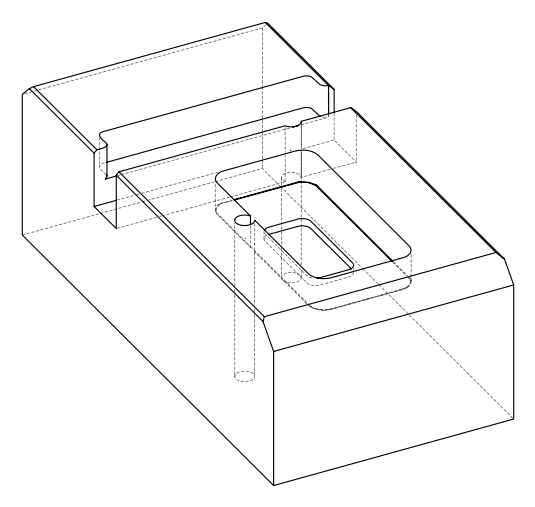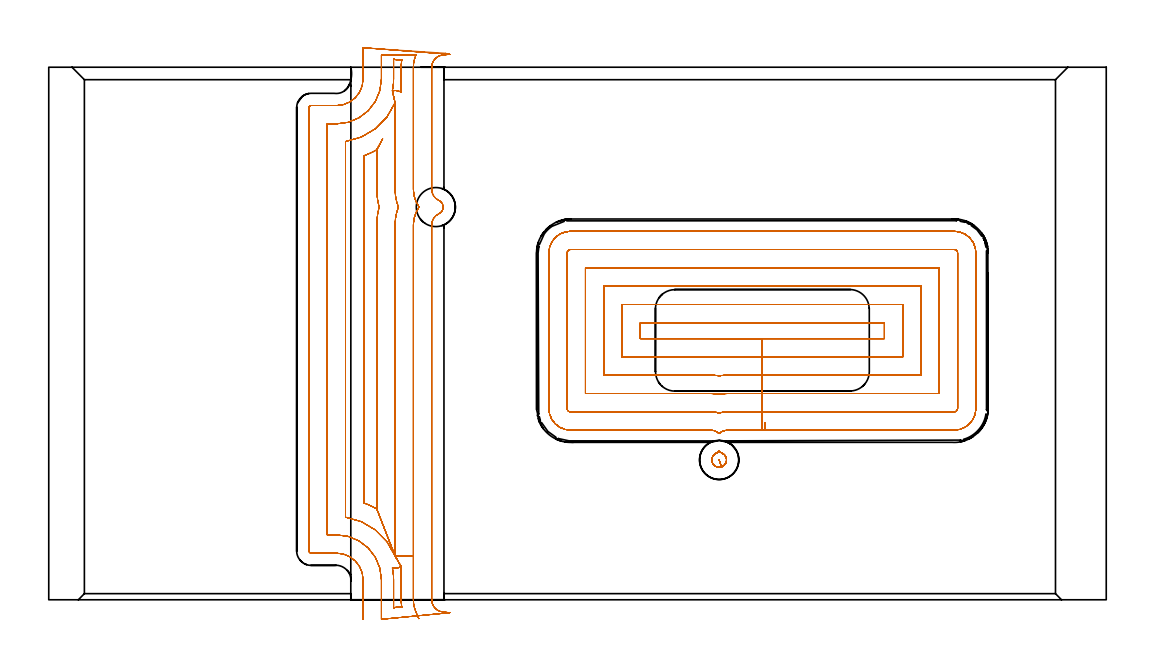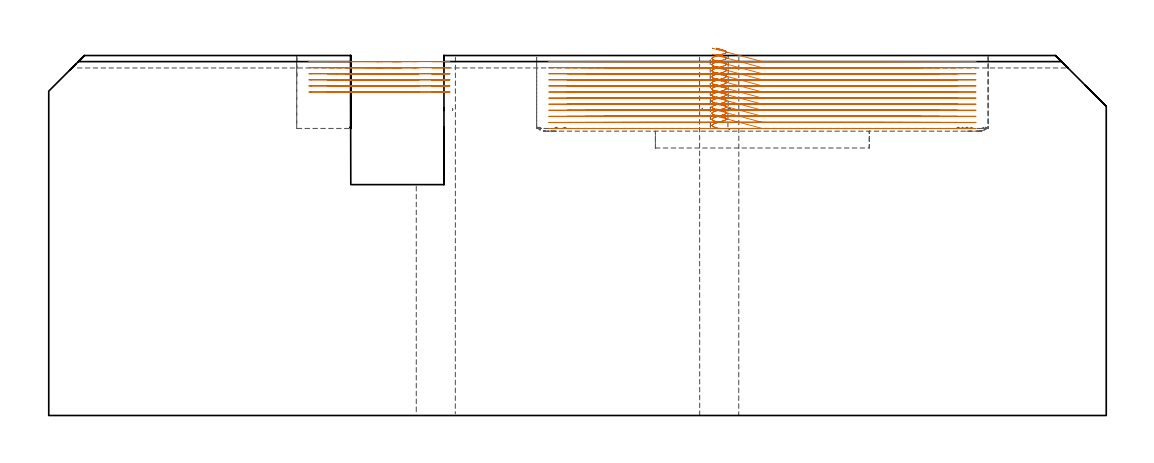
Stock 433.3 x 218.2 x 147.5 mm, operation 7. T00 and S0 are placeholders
(PLAN: 18 operations, 11 tool changes, 149.4 min)
(1 AREA_MILL | FG_CHAMFER_SURFACE | UGT0205_001 | 1.04 min | 360 mm3)
(2 AREA_MILL_1 | FG_CHAMFER_SURFACE_1 | UGT0205_001 | 1.98 min | 1576 mm3)
(3 AREA_MILL_2 | FG_CHAMFER_SURFACE_2 | UGT0205_001 | 2.17 min | 798 mm3)
(4 AREA_MILL_3 | FG_CHAMFER_SURFACE_3 | UGT0205_001 | 4.24 min | 3603 mm3)
(5 AREA_MILL_4 | FG_CHAMFER_SURFACE_4 | UGT0205_001 | 14.18 min | 46944 mm3)
(6 AREA_MILL_5 | FG_CHAMFER_SURFACE_5 | UGT0205_001 | 10.61 min | 23128 mm3)
(7 MILL_OPEN_POCKET | POCKET_OPEN | NXT0201_013 | Follow Part, ap 2.5, ae 75% | 104.15 min | 885522 mm3)
(8 MILL_RECTANGULAR_POCKET | POCKET_RECTANGULAR_STRAIGHT | UGT0201_134 | Follow Part, ap 3.975, ae 75% | 2.17 min | 28916 mm3)
(9 MILL_RECTANGULAR_POCKET_1 | POCKET_RECTANGULAR_STRAIGHT_1 | NXT0201_007 | Follow Part, ap 6.25, ae 75% | 2.11 min | 13683 mm3)
(10 MILL_RECTANGULAR_SLOT | SLOT_RECTANGULAR | UGT0201_004 | Follow Part, ap 8, ae 75% | 4.68 min | 191450 mm3)
(11 SPOT_DRILL | STEP1HOLE | NXT0321_9005460120000 | 0.03 min | 0 mm3)
(12 SPOT_DRILL_1 | STEP1HOLE_1 | NXT0321_9005460120000 | 0.03 min | 0 mm3)
(13 DRILL_BLIND_HOLE_INTO_CENTER | STEP1HOLE | UGT0301_217 | 0.07 min | 0 mm3)
(14 DRILL_TO_ENLARGE_BLIND_HOLE | STEP1HOLE | NXT0301_111 | 0.11 min | 80 mm3)
(15 GUN_DRILL_THROUGH_HOLE | STEP1HOLE | UGT0307_013 | 0.82 min | 19711 mm3)
(16 DRILL_BLIND_HOLE_INTO_CENTER_1 | STEP1HOLE_1 | UGT0301_217 | 0.07 min | 0 mm3)
(17 DRILL_TO_ENLARGE_BLIND_HOLE_1 | STEP1HOLE_1 | NXT0301_111 | 0.11 min | 17 mm3)
(18 GUN_DRILL_THROUGH_HOLE_1 | STEP1HOLE_1 | UGT0307_013 | 0.82 min | 23595 mm3)
(TOOL UGT0205_001 | Chamfer Mill 20 x 3 x 45 deg. | D20 FL50 Z2)
(TOOL NXT0201_013 | ENDMILL 10mm | D10 FL30 Z4)
(TOOL UGT0201_134 | Carbide End Mill 15.9 | D15.9 FL30 Z4)
(TOOL NXT0201_007 | ENDMILL 25mm [R216.25-25050GCK54P 1620] | D25 R3 FL54 Z5)
(TOOL UGT0201_004 | End Mill 32 mm | D32 FL53 Z6)
(TOOL NXT0321_9005460120000 | NC Spot Drill, 142deg, 12mm, Carbide, Uncoated | D12 PA142 FL30 Z2)
(TOOL UGT0301_217 | Twist Drill 10.4 mm | D10.4 PA118 FL82 Z2)
(TOOL NXT0301_111 | Carbide Drill 16.1mm [860.1-1610-050A1-PM 4234] | D16.1 PA147 FL73 Z2)
(TOOL UGT0307_013 | Gun Drill 16 mm | D16 PA130 FL24 Z1)
(OP 7 MILL_OPEN_POCKET, part 1 of 2)
G17 G21 G94 G90
T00 M6
G54
G17 G0 G90 X271.91 Y107. S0 M3
G43 Z157.5 H0
Z150.5
G94 G1 X272.135 Z150.44 F250.
X273.781 Y106.932 Z149.998
X274.7 Y106.857 Z149.751
X275.619 Y106.932 Z149.504
X277.265 Y107. Z149.063
X278.187 Z148.816
X292.396 Z145.008
X342.4 F500.
Y113.5
X242.4
Y107.
X271.213
G2 X274.7 Y106.857 R42.5
X278.187 Y107. R42.5
G1 X292.396
Y99.5
X349.9
Y121.
X234.9
Y99.5
X271.213
G2 X274.7 Y99.326 R35.
X278.187 Y99.5 R35.
G1 X292.396
Y92.
X357.4
Y128.5
X227.4
Y92.
X271.213
G2 X274.7 Y91.778 R27.5
X278.187 Y92. R27.5
G1 X292.396
Y84.5
X364.9
Y136.
X219.9
Y84.5
X271.213
G2 X274.7 Y84.194 R20.
X278.187 Y84.5 R20.
G1 X292.396
Y77.
X371.
G3 X372.4 Y78.4 R1.4
G1 Y142.1
G3 X371. Y143.5 R1.4
G1 X213.8
G3 X212.4 Y142.1 R1.4
G1 Y78.4
G3 X213.8 Y77. R1.4
G1 X271.213
G2 X274.7 Y76.504 R12.5
X278.187 Y77. R12.5
G1 X292.396
Y69.5
X371.
G3 X379.9 Y78.4 R8.9
G1 Y142.1
G3 X371. Y151. R8.9
G1 X213.8
G3 X204.9 Y142.1 R8.9
G1 Y78.4
G3 X213.8 Y69.5 R8.9
G1 X271.213
G2 X274.7 Y68.083 R5.
X278.187 Y69.5 R5.
G1 X292.396
X293.396
Y72.5 F250.
G0 X271.91 Y107. Z148.008
G1 X272.135 Z147.948
X273.781 Y106.932 Z147.506
X274.7 Y106.857 Z147.259
X275.619 Y106.932 Z147.012
X277.265 Y107. Z146.571
X278.187 Z146.324
X292.396 Z142.517
X342.4 F500.
Y113.5
X242.4
Y107.
X271.213
G2 X274.7 Y106.857 R42.5
X278.187 Y107. R42.5
G1 X292.396
Y99.5
X349.9
Y121.
X234.9
Y99.5
X271.213
G2 X274.7 Y99.326 R35.
X278.187 Y99.5 R35.
G1 X292.396
Y92.
X357.4
Y128.5
X227.4
Y92.
X271.213
G2 X274.7 Y91.778 R27.5
X278.187 Y92. R27.5
G1 X292.396
Y84.5
X364.9
Y136.
X219.9
Y84.5
X271.213
G2 X274.7 Y84.194 R20.
X278.187 Y84.5 R20.
G1 X292.396
Y77.
X371.
G3 X372.4 Y78.4 R1.4
G1 Y142.1
G3 X371. Y143.5 R1.4
G1 X213.8
G3 X212.4 Y142.1 R1.4
G1 Y78.4
G3 X213.8 Y77. R1.4
G1 X271.213
G2 X274.7 Y76.504 R12.5
X278.187 Y77. R12.5
G1 X292.396
Y69.5
X371.
G3 X379.9 Y78.4 R8.9
G1 Y142.1
G3 X371. Y151. R8.9
G1 X213.8
G3 X204.9 Y142.1 R8.9
G1 Y78.4
G3 X213.8 Y69.5 R8.9
G1 X271.213
G2 X274.7 Y68.083 R5.
X278.187 Y69.5 R5.
G1 X292.396
X293.396
Y72.5 F250.
G0 X271.91 Y107. Z145.517
G1 X272.135 Z145.456
X273.781 Y106.932 Z145.015
X274.7 Y106.857 Z144.768
X275.619 Y106.932 Z144.521
X277.265 Y107. Z144.079
X278.187 Z143.832
X292.396 Z140.025
X342.4 F500.
Y113.5
X242.4
Y107.
X271.213
G2 X274.7 Y106.857 R42.5
X278.187 Y107. R42.5
G1 X292.396
Y99.5
X349.9
Y121.
X234.9
Y99.5
X271.213
G2 X274.7 Y99.326 R35.
X278.187 Y99.5 R35.
G1 X292.396
Y92.
X357.4
Y128.5
X227.4
Y92.
X271.213
G2 X274.7 Y91.778 R27.5
X278.187 Y92. R27.5
G1 X292.396
Y84.5
X364.9
Y136.
X219.9
Y84.5
X271.213
G2 X274.7 Y84.194 R20.
X278.187 Y84.5 R20.
G1 X292.396
Y77.
X371.
G3 X372.4 Y78.4 R1.4
G1 Y142.1
G3 X371. Y143.5 R1.4
G1 X213.8
G3 X212.4 Y142.1 R1.4
G1 Y78.4
G3 X213.8 Y77. R1.4
G1 X271.213
G2 X274.7 Y76.504 R12.5
X278.187 Y77. R12.5
G1 X292.396
Y69.5
X371.
G3 X379.9 Y78.4 R8.9
G1 Y142.1
G3 X371. Y151. R8.9
G1 X213.8
G3 X204.9 Y142.1 R8.9
G1 Y78.4
G3 X213.8 Y69.5 R8.9
G1 X271.213
G2 X274.7 Y68.083 R5.
X278.187 Y69.5 R5.
G1 X292.396
X293.396
Y72.5 F250.
G0 X271.91 Y107. Z143.025
G1 X272.135 Z142.965
X273.781 Y106.932 Z142.523
X274.7 Y106.857 Z142.276
X275.619 Y106.932 Z142.029
X277.265 Y107. Z141.588
X278.187 Z141.341
X292.396 Z137.533
X342.4 F500.
Y113.5
X242.4
Y107.
X271.213
G2 X274.7 Y106.857 R42.5
X278.187 Y107. R42.5
G1 X292.396
Y99.5
X349.9
Y121.
X234.9
Y99.5
X271.213
G2 X274.7 Y99.326 R35.
X278.187 Y99.5 R35.
G1 X292.396
Y92.
X357.4
Y128.5
X227.4
Y92.
X271.213
G2 X274.7 Y91.778 R27.5
X278.187 Y92. R27.5
G1 X292.396
Y84.5
X364.9
Y136.
X219.9
Y84.5
X271.213
G2 X274.7 Y84.194 R20.
X278.187 Y84.5 R20.
G1 X292.396
Y77.
X371.
G3 X372.4 Y78.4 R1.4
G1 Y142.1
G3 X371. Y143.5 R1.4
G1 X213.8
G3 X212.4 Y142.1 R1.4
G1 Y78.4
G3 X213.8 Y77. R1.4
G1 X271.213
G2 X274.7 Y76.504 R12.5
X278.187 Y77. R12.5
G1 X292.396
Y69.5
X371.
G3 X379.9 Y78.4 R8.9
G1 Y142.1
G3 X371. Y151. R8.9
G1 X213.8
G3 X204.9 Y142.1 R8.9
G1 Y78.4
G3 X213.8 Y69.5 R8.9
G1 X271.213
G2 X274.7 Y68.083 R5.
X278.187 Y69.5 R5.
G1 X292.396
X293.396
Y72.5 F250.
G0 X271.91 Y107. Z140.533
G1 X272.135 Z140.473
X273.781 Y106.932 Z140.032
X274.7 Y106.857 Z139.784
X275.619 Y106.932 Z139.537
X277.265 Y107. Z139.096
X278.187 Z138.849
X292.396 Z135.042
X342.4 F500.
Y113.5
X242.4
Y107.
X271.213
G2 X274.7 Y106.857 R42.5
X278.187 Y107. R42.5
G1 X292.396
Y99.5
X349.9
Y121.
X234.9
Y99.5
X271.213
G2 X274.7 Y99.326 R35.
X278.187 Y99.5 R35.
G1 X292.396
Y92.
X357.4
Y128.5
X227.4
Y92.
X271.213
G2 X274.7 Y91.778 R27.5
X278.187 Y92. R27.5
G1 X292.396
Y84.5
X364.9
Y136.
X219.9
Y84.5
X271.213
G2 X274.7 Y84.194 R20.
X278.187 Y84.5 R20.
G1 X292.396
Y77.
X371.
G3 X372.4 Y78.4 R1.4
G1 Y142.1
G3 X371. Y143.5 R1.4
G1 X213.8
G3 X212.4 Y142.1 R1.4
G1 Y78.4
G3 X213.8 Y77. R1.4
G1 X271.213
G2 X274.7 Y76.504 R12.5
X278.187 Y77. R12.5
G1 X292.396
Y69.5
X371.
G3 X379.9 Y78.4 R8.9
G1 Y142.1
G3 X371. Y151. R8.9
G1 X213.8
G3 X204.9 Y142.1 R8.9
G1 Y78.4
G3 X213.8 Y69.5 R8.9
G1 X271.213
G2 X274.7 Y68.083 R5.
X278.187 Y69.5 R5.
G1 X292.396
X293.396
Y72.5 F250.
G0 X271.91 Y107. Z138.042
G1 X272.135 Z137.981
X273.781 Y106.932 Z137.54
X274.7 Y106.857 Z137.293
X275.619 Y106.932 Z137.046
X277.265 Y107. Z136.604
X278.187 Z136.357
X292.396 Z132.55
X342.4 F500.
Y113.5
X242.4
Y107.
X271.213
G2 X274.7 Y106.857 R42.5
X278.187 Y107. R42.5
G1 X292.396
Y99.5
X349.9
Y121.
X234.9
Y99.5
X271.213
G2 X274.7 Y99.326 R35.
X278.187 Y99.5 R35.
G1 X292.396
Y92.
X357.4
Y128.5
X227.4
Y92.
X271.213
G2 X274.7 Y91.778 R27.5
X278.187 Y92. R27.5
G1 X292.396
Y84.5
X364.9
Y136.
X219.9
Y84.5
X271.213
G2 X274.7 Y84.194 R20.
X278.187 Y84.5 R20.
G1 X292.396
Y77.
X371.
G3 X372.4 Y78.4 R1.4
G1 Y142.1
G3 X371. Y143.5 R1.4
G1 X213.8
G3 X212.4 Y142.1 R1.4
G1 Y78.4
G3 X213.8 Y77. R1.4
G1 X271.213
G2 X274.7 Y76.504 R12.5
X278.187 Y77. R12.5
G1 X292.396
Y69.5
X371.
G3 X379.9 Y78.4 R8.9
G1 Y142.1
G3 X371. Y151. R8.9
G1 X213.8
G3 X204.9 Y142.1 R8.9
G1 Y78.4
G3 X213.8 Y69.5 R8.9
G1 X271.213
G2 X274.7 Y68.083 R5.
X278.187 Y69.5 R5.
G1 X292.396
X293.396
Y72.5 F250.
G0 X271.91 Y107. Z135.55
G1 X272.135 Z135.49
X273.781 Y106.932 Z135.048
X274.7 Y106.857 Z134.801
X275.619 Y106.932 Z134.554
X277.265 Y107. Z134.113
X278.187 Z133.866
X292.396 Z130.058
X342.4 F500.
Y113.5
X242.4
Y107.
X271.213
G2 X274.7 Y106.857 R42.5
X278.187 Y107. R42.5
G1 X292.396
Y99.5
X349.9
Y121.
X234.9
Y99.5
X271.213
G2 X274.7 Y99.326 R35.
X278.187 Y99.5 R35.
G1 X292.396
Y92.
X357.4
Y128.5
X227.4
Y92.
X271.213
G2 X274.7 Y91.778 R27.5
X278.187 Y92. R27.5
G1 X292.396
Y84.5
X364.9
Y136.
X219.9
Y84.5
X271.213
G2 X274.7 Y84.194 R20.
X278.187 Y84.5 R20.
G1 X292.396
Y77.
X371.
G3 X372.4 Y78.4 R1.4
G1 Y142.1
G3 X371. Y143.5 R1.4
G1 X213.8
G3 X212.4 Y142.1 R1.4
G1 Y78.4
G3 X213.8 Y77. R1.4
G1 X271.213
G2 X274.7 Y76.504 R12.5
X278.187 Y77. R12.5
G1 X292.396
Y69.5
X371.
G3 X379.9 Y78.4 R8.9
G1 Y142.1
G3 X371. Y151. R8.9
G1 X213.8
G3 X204.9 Y142.1 R8.9
G1 Y78.4
G3 X213.8 Y69.5 R8.9
G1 X271.213
G2 X274.7 Y68.083 R5.
X278.187 Y69.5 R5.
G1 X292.396
X293.396
Y72.5 F250.
G0 X271.91 Y107. Z133.058
G1 X272.135 Z132.998
X273.781 Y106.932 Z132.557
X274.7 Y106.857 Z132.309
X275.619 Y106.932 Z132.062
X277.265 Y107. Z131.621
X278.187 Z131.374
X292.396 Z127.567
X342.4 F500.
Y113.5
X242.4
Y107.
X271.213
G2 X274.7 Y106.857 R42.5
X278.187 Y107. R42.5
G1 X292.396
Y99.5
X349.9
Y121.
X234.9
Y99.5
X271.213
G2 X274.7 Y99.326 R35.
X278.187 Y99.5 R35.
G1 X292.396
Y92.
X357.4
Y128.5
X227.4
Y92.
X271.213
G2 X274.7 Y91.778 R27.5
X278.187 Y92. R27.5
G1 X292.396
Y84.5
X364.9
Y136.
X219.9
Y84.5
X271.213
G2 X274.7 Y84.194 R20.
X278.187 Y84.5 R20.
G1 X292.396
Y77.
X371.
G3 X372.4 Y78.4 R1.4
G1 Y142.1
G3 X371. Y143.5 R1.4
G1 X213.8
G3 X212.4 Y142.1 R1.4
G1 Y78.4
G3 X213.8 Y77. R1.4
G1 X271.213
G2 X274.7 Y76.504 R12.5
X278.187 Y77. R12.5
G1 X292.396
Y69.5
X371.
G3 X379.9 Y78.4 R8.9
G1 Y142.1
G3 X371. Y151. R8.9
G1 X213.8
G3 X204.9 Y142.1 R8.9
G1 Y78.4
G3 X213.8 Y69.5 R8.9
G1 X271.213
G2 X274.7 Y68.083 R5.
X278.187 Y69.5 R5.
G1 X292.396
X293.396
Y72.5 F250.
G0 X271.91 Y107. Z130.567
G1 X272.135 Z130.506
X273.781 Y106.932 Z130.065
X274.7 Y106.857 Z129.818
X275.619 Y106.932 Z129.571
X277.265 Y107. Z129.129
X278.187 Z128.882
X292.396 Z125.075
X342.4 F500.
Y113.5
X242.4
Y107.
X271.213
G2 X274.7 Y106.857 R42.5
X278.187 Y107. R42.5
G1 X292.396
Y99.5
X349.9
Y121.
X234.9
Y99.5
X271.213
G2 X274.7 Y99.326 R35.
X278.187 Y99.5 R35.
G1 X292.396
Y92.
X357.4
Y128.5
X227.4
Y92.
X271.213
G2 X274.7 Y91.778 R27.5
X278.187 Y92. R27.5
G1 X292.396
Y84.5
X364.9
Y136.
X219.9
Y84.5
X271.213
G2 X274.7 Y84.194 R20.
X278.187 Y84.5 R20.
G1 X292.396
Y77.
X371.
G3 X372.4 Y78.4 R1.4
G1 Y142.1
G3 X371. Y143.5 R1.4
G1 X213.8
G3 X212.4 Y142.1 R1.4
G1 Y78.4
G3 X213.8 Y77. R1.4
G1 X271.213
G2 X274.7 Y76.504 R12.5
X278.187 Y77. R12.5
G1 X292.396
Y69.5
X371.
G3 X379.9 Y78.4 R8.9
G1 Y142.1
G3 X371. Y151. R8.9
G1 X213.8
G3 X204.9 Y142.1 R8.9
G1 Y78.4
G3 X213.8 Y69.5 R8.9
G1 X271.213
G2 X274.7 Y68.083 R5.
X278.187 Y69.5 R5.
G1 X292.396
X293.396
Y72.5 F250.
G0 X271.91 Y107. Z128.075
G1 X272.135 Z128.015
X273.781 Y106.932 Z127.573
X274.7 Y106.857 Z127.326
X275.619 Y106.932 Z127.079
X277.265 Y107. Z126.638
X278.187 Z126.391
X292.396 Z122.583
X342.4 F500.
Y113.5
X242.4
Y107.
X271.213
G2 X274.7 Y106.857 R42.5
X278.187 Y107. R42.5
G1 X292.396
Y99.5
X349.9
Y121.
X234.9
Y99.5
X271.213
G2 X274.7 Y99.326 R35.
X278.187 Y99.5 R35.
G1 X292.396
Y92.
X357.4
Y128.5
X227.4
Y92.
X271.213
G2 X274.7 Y91.778 R27.5
X278.187 Y92. R27.5
G1 X292.396
Y84.5
X364.9
Y136.
X219.9
Y84.5
X271.213
G2 X274.7 Y84.194 R20.
X278.187 Y84.5 R20.
G1 X292.396
Y77.
X371.
G3 X372.4 Y78.4 R1.4
G1 Y142.1
G3 X371. Y143.5 R1.4
G1 X213.8
G3 X212.4 Y142.1 R1.4
G1 Y78.4
G3 X213.8 Y77. R1.4
G1 X271.213
G2 X274.7 Y76.504 R12.5
X278.187 Y77. R12.5
G1 X292.396
Y69.5
X371.
G3 X379.9 Y78.4 R8.9
G1 Y142.1
G3 X371. Y151. R8.9
G1 X213.8
G3 X204.9 Y142.1 R8.9
G1 Y78.4
G3 X213.8 Y69.5 R8.9
G1 X271.213
G2 X274.7 Y68.083 R5.
X278.187 Y69.5 R5.
G1 X292.396
X293.396
Y72.5 F250.
G0 X271.91 Y107. Z125.583
G1 X272.135 Z125.523
X273.781 Y106.932 Z125.082
X274.7 Y106.857 Z124.835
X275.619 Y106.932 Z124.587
X277.265 Y107. Z124.146
X278.187 Z123.899
X292.396 Z120.092
X342.4 F500.
Y113.5
X242.4
Y107.
X271.213
G2 X274.7 Y106.857 R42.5
X278.187 Y107. R42.5
G1 X292.396
Y99.5
X349.9
Y121.
X234.9
Y99.5
X271.213
G2 X274.7 Y99.326 R35.
X278.187 Y99.5 R35.
G1 X292.396
Y92.
X357.4
Y128.5
X227.4
Y92.
X271.213
G2 X274.7 Y91.778 R27.5
X278.187 Y92. R27.5
G1 X292.396
Y84.5
X364.9
Y136.
X219.9
Y84.5
X271.213
G2 X274.7 Y84.194 R20.
X278.187 Y84.5 R20.
G1 X292.396
Y77.
X371.
G3 X372.4 Y78.4 R1.4
G1 Y142.1
G3 X371. Y143.5 R1.4
G1 X213.8
G3 X212.4 Y142.1 R1.4
G1 Y78.4
G3 X213.8 Y77. R1.4
G1 X271.213
G2 X274.7 Y76.504 R12.5
X278.187 Y77. R12.5
G1 X292.396
Y69.5
X371.
G3 X379.9 Y78.4 R8.9
G1 Y142.1
G3 X371. Y151. R8.9
G1 X213.8
G3 X204.9 Y142.1 R8.9
G1 Y78.4
G3 X213.8 Y69.5 R8.9
G1 X271.213
G2 X274.7 Y68.083 R5.
X278.187 Y69.5 R5.
G1 X292.396
X293.396
Y72.5 F250.
G0 X271.91 Y107. Z123.092
G1 X272.135 Z123.031
X273.781 Y106.932 Z122.59
X274.7 Y106.857 Z122.343
X275.619 Y106.932 Z122.096
X277.265 Y107. Z121.654
X278.187 Z121.407
X292.396 Z117.6
X342.4 F500.
Y113.5
X242.4
Y107.
X271.213
G2 X274.7 Y106.857 R42.5
X278.187 Y107. R42.5
G1 X292.396
Y99.5
X349.9
Y121.
X234.9
Y99.5
X271.213
G2 X274.7 Y99.326 R35.
X278.187 Y99.5 R35.
G1 X292.396
Y92.
X357.4
Y128.5
X227.4
Y92.
X271.213
G2 X274.7 Y91.778 R27.5
X278.187 Y92. R27.5
G1 X292.396
Y84.5
X364.9
Y136.
X219.9
Y84.5
X271.213
G2 X274.7 Y84.194 R20.
X278.187 Y84.5 R20.
G1 X292.396
Y77.
X371.
G3 X372.4 Y78.4 R1.4
G1 Y142.1
G3 X371. Y143.5 R1.4
G1 X213.8
G3 X212.4 Y142.1 R1.4
G1 Y78.4
G3 X213.8 Y77. R1.4
G1 X271.213
G2 X274.7 Y76.504 R12.5
X278.187 Y77. R12.5
G1 X292.396
Y69.5
X371.
G3 X379.9 Y78.4 R8.9
G1 Y142.1
G3 X371. Y151. R8.9
G1 X213.8
G3 X204.9 Y142.1 R8.9
G1 Y78.4
G3 X213.8 Y69.5 R8.9
G1 X271.213
G2 X274.7 Y68.083 R5.
X278.187 Y69.5 R5.
G1 X292.396
X293.396
Y72.5 F250.
G0 Z157.5
X273.597 Y54.51
Z150.5
G1 X273.685 Y54.472 Z150.474
X274.1 Y54.356 Z150.359
X274.527 Y54.3 Z150.243
X274.873 Z150.151
X275.207 Y54.338 Z150.061
X275.535 Y54.413 Z149.97
X275.852 Y54.524 Z149.88
X276.008 Y54.6 Z149.834
X276.164 Y54.676 Z149.788
X276.567 Y54.945 Z149.658
X276.922 Y55.277 Z149.527
X277.219 Y55.661 Z149.397
X277.45 Y56.088 Z149.267
X277.609 Y56.546 Z149.137
X277.692 Y57.025 Z149.007
X277.698 Y57.51 Z148.877
X277.625 Y57.99 Z148.747
X277.476 Y58.452 Z148.617
X277.4 Y58.608 Z148.571
X277.324 Y58.764 Z148.524
X277.098 Y59.112 Z148.413
X276.825 Y59.425 Z148.302
X276.512 Y59.698 Z148.19
X276.164 Y59.924 Z148.079
X276.008 Y60. Z148.033
X275.806 Y60.097 Z147.973
X275.314 Y60.402 Z147.818
X274.86 Y60.761 Z147.662
X274.7 Y60.917 Z147.603
X274.54 Y60.761 Z147.543
X274.086 Y60.402 Z147.388
X273.594 Y60.097 Z147.233
X273.236 Y59.924 Z147.126
X272.833 Y59.655 Z146.996
X272.478 Y59.323 Z146.866
X272.181 Y58.939 Z146.736
X271.95 Y58.512 Z146.606
X271.791 Y58.054 Z146.476
X271.708 Y57.575 Z146.346
X271.702 Y57.09 Z146.216
X271.775 Y56.61 Z146.086
X271.924 Y56.148 Z145.956
X272.076 Y55.836 Z145.863
X272.312 Y55.476 Z145.747
X272.597 Y55.153 Z145.632
X272.926 Y54.875 Z145.516
X273.291 Y54.646 Z145.401
X273.685 Y54.472 Z145.286
X274.1 Y54.356 Z145.17
X274.527 Y54.3 Z145.055
X274.7 Z145.008
G3 X276.008 Y60. R3. F500.
G2 X274.7 Y60.917 R5.
X273.392 Y60. R5.
G3 X274.7 Y54.3 R3.
X275.682 Y54.465 R3.
G1 X274.7 Y57.3 F250.
G0 X273.597 Y54.51 Z148.008
G1 X273.685 Y54.472 Z147.983
X274.1 Y54.356 Z147.867
X274.527 Y54.3 Z147.752
X274.873 Z147.659
X275.207 Y54.338 Z147.569
X275.535 Y54.413 Z147.479
X275.852 Y54.524 Z147.389
X276.008 Y54.6 Z147.342
X276.164 Y54.676 Z147.296
X276.567 Y54.945 Z147.166
X276.922 Y55.277 Z147.036
X277.219 Y55.661 Z146.906
X277.45 Y56.088 Z146.776
X277.609 Y56.546 Z146.646
X277.692 Y57.025 Z146.516
X277.698 Y57.51 Z146.385
X277.625 Y57.99 Z146.255
X277.476 Y58.452 Z146.125
X277.4 Y58.608 Z146.079
X277.324 Y58.764 Z146.032
X277.098 Y59.112 Z145.921
X276.825 Y59.425 Z145.81
X276.512 Y59.698 Z145.699
X276.164 Y59.924 Z145.587
X276.008 Y60. Z145.541
X275.806 Y60.097 Z145.481
X275.314 Y60.402 Z145.326
X274.86 Y60.761 Z145.171
X274.7 Y60.917 Z145.111
X274.54 Y60.761 Z145.051
X274.086 Y60.402 Z144.896
X273.594 Y60.097 Z144.741
X273.236 Y59.924 Z144.634
X272.833 Y59.655 Z144.504
X272.478 Y59.323 Z144.374
X272.181 Y58.939 Z144.244
X271.95 Y58.512 Z144.114
X271.791 Y58.054 Z143.984
X271.708 Y57.575 Z143.854
X271.702 Y57.09 Z143.724
X271.775 Y56.61 Z143.594
X271.924 Y56.148 Z143.464
X272.076 Y55.836 Z143.371
X272.312 Y55.476 Z143.256
X272.597 Y55.153 Z143.14
X272.926 Y54.875 Z143.025
X273.291 Y54.646 Z142.909
X273.685 Y54.472 Z142.794
X274.1 Y54.356 Z142.678
X274.527 Y54.3 Z142.563
X274.7 Z142.517
G3 X276.008 Y60. R3. F500.
G2 X274.7 Y60.917 R5.
X273.392 Y60. R5.
G3 X274.7 Y54.3 R3.
X275.682 Y54.465 R3.
G1 X274.7 Y57.3 F250.
G0 X273.597 Y54.51 Z145.517
G1 X273.685 Y54.472 Z145.491
X274.1 Y54.356 Z145.376
X274.527 Y54.3 Z145.26
X274.873 Z145.167
X275.207 Y54.338 Z145.077
X275.535 Y54.413 Z144.987
X275.852 Y54.524 Z144.897
X276.008 Y54.6 Z144.851
X276.164 Y54.676 Z144.804
X276.567 Y54.945 Z144.674
X276.922 Y55.277 Z144.544
X277.219 Y55.661 Z144.414
X277.45 Y56.088 Z144.284
X277.609 Y56.546 Z144.154
X277.692 Y57.025 Z144.024
X277.698 Y57.51 Z143.894
X277.625 Y57.99 Z143.764
X277.476 Y58.452 Z143.634
X277.4 Y58.608 Z143.587
X277.324 Y58.764 Z143.541
X277.098 Y59.112 Z143.43
X276.825 Y59.425 Z143.318
X276.512 Y59.698 Z143.207
X276.164 Y59.924 Z143.096
X276.008 Y60. Z143.049
X275.806 Y60.097 Z142.989
X275.314 Y60.402 Z142.834
X274.86 Y60.761 Z142.679
X274.7 Y60.917 Z142.619
X274.54 Y60.761 Z142.559
X274.086 Y60.402 Z142.404
X273.594 Y60.097 Z142.249
X273.236 Y59.924 Z142.143
X272.833 Y59.655 Z142.013
X272.478 Y59.323 Z141.883
X272.181 Y58.939 Z141.753
X271.95 Y58.512 Z141.623
X271.791 Y58.054 Z141.493
X271.708 Y57.575 Z141.362
X271.702 Y57.09 Z141.232
X271.775 Y56.61 Z141.102
X271.924 Y56.148 Z140.972
X272.076 Y55.836 Z140.879
X272.312 Y55.476 Z140.764
X272.597 Y55.153 Z140.649
X272.926 Y54.875 Z140.533
X273.291 Y54.646 Z140.418
X273.685 Y54.472 Z140.302
X274.1 Y54.356 Z140.187
X274.527 Y54.3 Z140.071
X274.7 Z140.025
G3 X276.008 Y60. R3. F500.
G2 X274.7 Y60.917 R5.
X273.392 Y60. R5.
G3 X274.7 Y54.3 R3.
X275.682 Y54.465 R3.
G1 X274.7 Y57.3 F250.
G0 X273.597 Y54.51 Z143.025
G1 X273.685 Y54.472 Z142.999
X274.1 Y54.356 Z142.884
X274.527 Y54.3 Z142.768
X274.873 Z142.676
X275.207 Y54.338 Z142.586
X275.535 Y54.413 Z142.496
X275.852 Y54.524 Z142.405
X276.008 Y54.6 Z142.359
X276.164 Y54.676 Z142.313
X276.567 Y54.945 Z142.183
X276.922 Y55.277 Z142.052
X277.219 Y55.661 Z141.922
X277.45 Y56.088 Z141.792
X277.609 Y56.546 Z141.662
X277.692 Y57.025 Z141.532
X277.698 Y57.51 Z141.402
X277.625 Y57.99 Z141.272
X277.476 Y58.452 Z141.142
X277.4 Y58.608 Z141.096
X277.324 Y58.764 Z141.049
X277.098 Y59.112 Z140.938
X276.825 Y59.425 Z140.827
X276.512 Y59.698 Z140.715
X276.164 Y59.924 Z140.604
X276.008 Y60. Z140.558
X275.806 Y60.097 Z140.498
X275.314 Y60.402 Z140.343
X274.86 Y60.761 Z140.188
X274.7 Y60.917 Z140.128
X274.54 Y60.761 Z140.068
X274.086 Y60.402 Z139.913
X273.594 Y60.097 Z139.758
X273.236 Y59.924 Z139.651
X272.833 Y59.655 Z139.521
X272.478 Y59.323 Z139.391
X272.181 Y58.939 Z139.261
X271.95 Y58.512 Z139.131
X271.791 Y58.054 Z139.001
X271.708 Y57.575 Z138.871
X271.702 Y57.09 Z138.741
X271.775 Y56.61 Z138.611
X271.924 Y56.148 Z138.481
X272.076 Y55.836 Z138.388
X272.312 Y55.476 Z138.272
X272.597 Y55.153 Z138.157
X272.926 Y54.875 Z138.041
X273.291 Y54.646 Z137.926
X273.685 Y54.472 Z137.811
X274.1 Y54.356 Z137.695
X274.527 Y54.3 Z137.58
X274.7 Z137.533
G3 X276.008 Y60. R3. F500.
G2 X274.7 Y60.917 R5.
X273.392 Y60. R5.
G3 X274.7 Y54.3 R3.
X275.682 Y54.465 R3.
G1 X274.7 Y57.3 F250.
G0 X273.597 Y54.51 Z140.533
G1 X273.685 Y54.472 Z140.508
X274.1 Y54.356 Z140.392
X274.527 Y54.3 Z140.277
X274.873 Z140.184
X275.207 Y54.338 Z140.094
X275.535 Y54.413 Z140.004
X275.852 Y54.524 Z139.914
X276.008 Y54.6 Z139.867
X276.164 Y54.676 Z139.821
X276.567 Y54.945 Z139.691
X276.922 Y55.277 Z139.561
X277.219 Y55.661 Z139.431
X277.45 Y56.088 Z139.301
X277.609 Y56.546 Z139.171
X277.692 Y57.025 Z139.041
X277.698 Y57.51 Z138.91
X277.625 Y57.99 Z138.78
X277.476 Y58.452 Z138.65
X277.4 Y58.608 Z138.604
X277.324 Y58.764 Z138.558
X277.098 Y59.112 Z138.446
X276.825 Y59.425 Z138.335
X276.512 Y59.698 Z138.224
X276.164 Y59.924 Z138.112
X276.008 Y60. Z138.066
X275.806 Y60.097 Z138.006
X275.314 Y60.402 Z137.851
X274.86 Y60.761 Z137.696
X274.7 Y60.917 Z137.636
X274.54 Y60.761 Z137.576
X274.086 Y60.402 Z137.421
X273.594 Y60.097 Z137.266
X273.236 Y59.924 Z137.16
X272.833 Y59.655 Z137.029
X272.478 Y59.323 Z136.899
X272.181 Y58.939 Z136.769
X271.95 Y58.512 Z136.639
X271.791 Y58.054 Z136.509
X271.708 Y57.575 Z136.379
X271.702 Y57.09 Z136.249
X271.775 Y56.61 Z136.119
X271.924 Y56.148 Z135.989
X272.076 Y55.836 Z135.896
X272.312 Y55.476 Z135.781
X272.597 Y55.153 Z135.665
X272.926 Y54.875 Z135.55
X273.291 Y54.646 Z135.434
X273.685 Y54.472 Z135.319
X274.1 Y54.356 Z135.203
X274.527 Y54.3 Z135.088
X274.7 Z135.042
G3 X276.008 Y60. R3. F500.
G2 X274.7 Y60.917 R5.
X273.392 Y60. R5.
G3 X274.7 Y54.3 R3.
X275.682 Y54.465 R3.
G1 X274.7 Y57.3 F250.
G0 X273.597 Y54.51 Z138.042
G1 X273.685 Y54.472 Z138.016
X274.1 Y54.356 Z137.901
X274.527 Y54.3 Z137.785
X274.873 Z137.692
X275.207 Y54.338 Z137.602
X275.535 Y54.413 Z137.512
X275.852 Y54.524 Z137.422
X276.008 Y54.6 Z137.376
X276.164 Y54.676 Z137.329
X276.567 Y54.945 Z137.199
X276.922 Y55.277 Z137.069
X277.219 Y55.661 Z136.939
X277.45 Y56.088 Z136.809
X277.609 Y56.546 Z136.679
X277.692 Y57.025 Z136.549
X277.698 Y57.51 Z136.419
X277.625 Y57.99 Z136.289
X277.476 Y58.452 Z136.159
X277.4 Y58.608 Z136.112
X277.324 Y58.764 Z136.066
X277.098 Y59.112 Z135.955
X276.825 Y59.425 Z135.843
X276.512 Y59.698 Z135.732
X276.164 Y59.924 Z135.621
X276.008 Y60. Z135.574
X275.806 Y60.097 Z135.514
X275.314 Y60.402 Z135.359
X274.86 Y60.761 Z135.204
X274.7 Y60.917 Z135.144
X274.54 Y60.761 Z135.084
X274.086 Y60.402 Z134.929
X273.594 Y60.097 Z134.774
X273.236 Y59.924 Z134.668
X272.833 Y59.655 Z134.538
X272.478 Y59.323 Z134.408
X272.181 Y58.939 Z134.278
X271.95 Y58.512 Z134.148
X271.791 Y58.054 Z134.018
X271.708 Y57.575 Z133.887
X271.702 Y57.09 Z133.757
X271.775 Y56.61 Z133.627
X271.924 Y56.148 Z133.497
X272.076 Y55.836 Z133.404
X272.312 Y55.476 Z133.289
X272.597 Y55.153 Z133.174
X272.926 Y54.875 Z133.058
X273.291 Y54.646 Z132.943
X273.685 Y54.472 Z132.827
X274.1 Y54.356 Z132.712
X274.527 Y54.3 Z132.596
X274.7 Z132.55
G3 X276.008 Y60. R3. F500.
G2 X274.7 Y60.917 R5.
X273.392 Y60. R5.
G3 X274.7 Y54.3 R3.
X275.682 Y54.465 R3.
G1 X274.7 Y57.3 F250.
G0 X273.597 Y54.51 Z135.55
G1 X273.685 Y54.472 Z135.524
X274.1 Y54.356 Z135.409
X274.527 Y54.3 Z135.293
X274.873 Z135.201
X275.207 Y54.338 Z135.111
X275.535 Y54.413 Z135.021
X275.852 Y54.524 Z134.931
X276.008 Y54.6 Z134.884
X276.164 Y54.676 Z134.838
X276.567 Y54.945 Z134.708
X276.922 Y55.277 Z134.578
X277.219 Y55.661 Z134.447
X277.45 Y56.088 Z134.317
X277.609 Y56.546 Z134.187
X277.692 Y57.025 Z134.057
X277.698 Y57.51 Z133.927
X277.625 Y57.99 Z133.797
X277.476 Y58.452 Z133.667
X277.4 Y58.608 Z133.621
X277.324 Y58.764 Z133.574
X277.098 Y59.112 Z133.463
X276.825 Y59.425 Z133.352
X276.512 Y59.698 Z133.24
X276.164 Y59.924 Z133.129
X276.008 Y60. Z133.083
X275.806 Y60.097 Z133.023
X275.314 Y60.402 Z132.868
X274.86 Y60.761 Z132.713
X274.7 Y60.917 Z132.653
X274.54 Y60.761 Z132.593
X274.086 Y60.402 Z132.438
X273.594 Y60.097 Z132.283
X273.236 Y59.924 Z132.176
X272.833 Y59.655 Z132.046
X272.478 Y59.323 Z131.916
X272.181 Y58.939 Z131.786
X271.95 Y58.512 Z131.656
X271.791 Y58.054 Z131.526
X271.708 Y57.575 Z131.396
X271.702 Y57.09 Z131.266
X271.775 Y56.61 Z131.136
X271.924 Y56.148 Z131.006
X272.076 Y55.836 Z130.913
X272.312 Y55.476 Z130.797
X272.597 Y55.153 Z130.682
X272.926 Y54.875 Z130.566
X273.291 Y54.646 Z130.451
X273.685 Y54.472 Z130.336
X274.1 Y54.356 Z130.22
X274.527 Y54.3 Z130.105
X274.7 Z130.058
G3 X276.008 Y60. R3. F500.
G2 X274.7 Y60.917 R5.
X273.392 Y60. R5.
G3 X274.7 Y54.3 R3.
X275.682 Y54.465 R3.
G1 X274.7 Y57.3 F250.
G0 X273.597 Y54.51 Z133.058
G1 X273.685 Y54.472 Z133.033
X274.1 Y54.356 Z132.917
X274.527 Y54.3 Z132.802
X274.873 Z132.709
X275.207 Y54.338 Z132.619
X275.535 Y54.413 Z132.529
X275.852 Y54.524 Z132.439
X276.008 Y54.6 Z132.392
X276.164 Y54.676 Z132.346
X276.567 Y54.945 Z132.216
X276.922 Y55.277 Z132.086
X277.219 Y55.661 Z131.956
X277.45 Y56.088 Z131.826
X277.609 Y56.546 Z131.696
X277.692 Y57.025 Z131.566
X277.698 Y57.51 Z131.436
X277.625 Y57.99 Z131.305
X277.476 Y58.452 Z131.175
X277.4 Y58.608 Z131.129
X277.324 Y58.764 Z131.083
X277.098 Y59.112 Z130.971
X276.825 Y59.425 Z130.86
X276.512 Y59.698 Z130.749
X276.164 Y59.924 Z130.637
X276.008 Y60. Z130.591
X275.806 Y60.097 Z130.531
X275.314 Y60.402 Z130.376
X274.86 Y60.761 Z130.221
X274.7 Y60.917 Z130.161
X274.54 Y60.761 Z130.101
X274.086 Y60.402 Z129.946
X273.594 Y60.097 Z129.791
X273.236 Y59.924 Z129.685
X272.833 Y59.655 Z129.554
X272.478 Y59.323 Z129.424
X272.181 Y58.939 Z129.294
X271.95 Y58.512 Z129.164
X271.791 Y58.054 Z129.034
X271.708 Y57.575 Z128.904
X271.702 Y57.09 Z128.774
X271.775 Y56.61 Z128.644
X271.924 Y56.148 Z128.514
X272.076 Y55.836 Z128.421
X272.312 Y55.476 Z128.306
X272.597 Y55.153 Z128.19
X272.926 Y54.875 Z128.075
X273.291 Y54.646 Z127.959
X273.685 Y54.472 Z127.844
X274.1 Y54.356 Z127.728
X274.527 Y54.3 Z127.613
X274.7 Z127.567
G3 X276.008 Y60. R3. F500.
G2 X274.7 Y60.917 R5.
X273.392 Y60. R5.
G3 X274.7 Y54.3 R3.
X275.682 Y54.465 R3.
G1 X274.7 Y57.3 F250.
G0 X273.597 Y54.51 Z130.567
G1 X273.685 Y54.472 Z130.541
X274.1 Y54.356 Z130.426
X274.527 Y54.3 Z130.31
X274.873 Z130.217
X275.207 Y54.338 Z130.127
X275.535 Y54.413 Z130.037
X275.852 Y54.524 Z129.947
X276.008 Y54.6 Z129.901
X276.164 Y54.676 Z129.854
X276.567 Y54.945 Z129.724
X276.922 Y55.277 Z129.594
X277.219 Y55.661 Z129.464
X277.45 Y56.088 Z129.334
X277.609 Y56.546 Z129.204
X277.692 Y57.025 Z129.074
X277.698 Y57.51 Z128.944
X277.625 Y57.99 Z128.814
X277.476 Y58.452 Z128.684
X277.4 Y58.608 Z128.637
X277.324 Y58.764 Z128.591
X277.098 Y59.112 Z128.48
X276.825 Y59.425 Z128.368
X276.512 Y59.698 Z128.257
X276.164 Y59.924 Z128.146
X276.008 Y60. Z128.099
X275.806 Y60.097 Z128.039
X275.314 Y60.402 Z127.884
X274.86 Y60.761 Z127.729
X274.7 Y60.917 Z127.669
X274.54 Y60.761 Z127.609
X274.086 Y60.402 Z127.454
X273.594 Y60.097 Z127.299
X273.236 Y59.924 Z127.193
X272.833 Y59.655 Z127.063
X272.478 Y59.323 Z126.933
X272.181 Y58.939 Z126.803
X271.95 Y58.512 Z126.673
X271.791 Y58.054 Z126.543
X271.708 Y57.575 Z126.412
X271.702 Y57.09 Z126.282
X271.775 Y56.61 Z126.152
X271.924 Y56.148 Z126.022
X272.076 Y55.836 Z125.929
X272.312 Y55.476 Z125.814
X272.597 Y55.153 Z125.699
X272.926 Y54.875 Z125.583
X273.291 Y54.646 Z125.468
X273.685 Y54.472 Z125.352
X274.1 Y54.356 Z125.237
X274.527 Y54.3 Z125.121
X274.7 Z125.075
G3 X276.008 Y60. R3. F500.
G2 X274.7 Y60.917 R5.
X273.392 Y60. R5.
G3 X274.7 Y54.3 R3.
X275.682 Y54.465 R3.
G1 X274.7 Y57.3 F250.
G0 X273.597 Y54.51 Z128.075
G1 X273.685 Y54.472 Z128.049
X274.1 Y54.356 Z127.934
X274.527 Y54.3 Z127.818
X274.873 Z127.726
X275.207 Y54.338 Z127.636
X275.535 Y54.413 Z127.546
X275.852 Y54.524 Z127.456
X276.008 Y54.6 Z127.409
X276.164 Y54.676 Z127.363
X276.567 Y54.945 Z127.233
X276.922 Y55.277 Z127.103
X277.219 Y55.661 Z126.972
X277.45 Y56.088 Z126.842
X277.609 Y56.546 Z126.712
X277.692 Y57.025 Z126.582
X277.698 Y57.51 Z126.452
X277.625 Y57.99 Z126.322
X277.476 Y58.452 Z126.192
X277.4 Y58.608 Z126.146
X277.324 Y58.764 Z126.099
X277.098 Y59.112 Z125.988
X276.825 Y59.425 Z125.877
X276.512 Y59.698 Z125.765
X276.164 Y59.924 Z125.654
X276.008 Y60. Z125.608
X275.806 Y60.097 Z125.548
X275.314 Y60.402 Z125.393
X274.86 Y60.761 Z125.238
X274.7 Y60.917 Z125.178
X274.54 Y60.761 Z125.118
X274.086 Y60.402 Z124.963
X273.594 Y60.097 Z124.808
X273.236 Y59.924 Z124.701
X272.833 Y59.655 Z124.571
X272.478 Y59.323 Z124.441
X272.181 Y58.939 Z124.311
X271.95 Y58.512 Z124.181
X271.791 Y58.054 Z124.051
X271.708 Y57.575 Z123.921
X271.702 Y57.09 Z123.791
X271.775 Y56.61 Z123.661
X271.924 Y56.148 Z123.531
X272.076 Y55.836 Z123.438
X272.312 Y55.476 Z123.322
X272.597 Y55.153 Z123.207
X272.926 Y54.875 Z123.091
X273.291 Y54.646 Z122.976
X273.685 Y54.472 Z122.861
X274.1 Y54.356 Z122.745
X274.527 Y54.3 Z122.63
X274.7 Z122.583
G3 X276.008 Y60. R3. F500.
G2 X274.7 Y60.917 R5.
X273.392 Y60. R5.
G3 X274.7 Y54.3 R3.
X275.682 Y54.465 R3.
G1 X274.7 Y57.3 F250.
G0 X273.597 Y54.51 Z125.583
G1 X273.685 Y54.472 Z125.558
X274.1 Y54.356 Z125.442
X274.527 Y54.3 Z125.327
X274.873 Z125.234
X275.207 Y54.338 Z125.144
X275.535 Y54.413 Z125.054
X275.852 Y54.524 Z124.964
X276.008 Y54.6 Z124.917
X276.164 Y54.676 Z124.871
X276.567 Y54.945 Z124.741
X276.922 Y55.277 Z124.611
X277.219 Y55.661 Z124.481
X277.45 Y56.088 Z124.351
X277.609 Y56.546 Z124.221
X277.692 Y57.025 Z124.091
X277.698 Y57.51 Z123.961
X277.625 Y57.99 Z123.83
X277.476 Y58.452 Z123.7
X277.4 Y58.608 Z123.654
X277.324 Y58.764 Z123.608
X277.098 Y59.112 Z123.496
X276.825 Y59.425 Z123.385
X276.512 Y59.698 Z123.274
X276.164 Y59.924 Z123.162
X276.008 Y60. Z123.116
X275.806 Y60.097 Z123.056
X275.314 Y60.402 Z122.901
X274.86 Y60.761 Z122.746
X274.7 Y60.917 Z122.686
X274.54 Y60.761 Z122.626
X274.086 Y60.402 Z122.471
X273.594 Y60.097 Z122.316
X273.236 Y59.924 Z122.21
X272.833 Y59.655 Z122.079
X272.478 Y59.323 Z121.949
X272.181 Y58.939 Z121.819
X271.95 Y58.512 Z121.689
X271.791 Y58.054 Z121.559
X271.708 Y57.575 Z121.429
X271.702 Y57.09 Z121.299
X271.775 Y56.61 Z121.169
X271.924 Y56.148 Z121.039
X272.076 Y55.836 Z120.946
X272.312 Y55.476 Z120.831
X272.597 Y55.153 Z120.715
X272.926 Y54.875 Z120.6
X273.291 Y54.646 Z120.484
X273.685 Y54.472 Z120.369
X274.1 Y54.356 Z120.254
X274.527 Y54.3 Z120.138
X274.7 Z120.092
G3 X276.008 Y60. R3. F500.
G2 X274.7 Y60.917 R5.
X273.392 Y60. R5.
G3 X274.7 Y54.3 R3.
X275.682 Y54.465 R3.
G1 X274.7 Y57.3 F250.
G0 X273.597 Y54.51 Z123.092
G1 X273.685 Y54.472 Z123.066
X274.1 Y54.356 Z122.951
X274.527 Y54.3 Z122.835
X274.873 Z122.742
X275.207 Y54.338 Z122.652
X275.535 Y54.413 Z122.562
X275.852 Y54.524 Z122.472
X276.008 Y54.6 Z122.426
X276.164 Y54.676 Z122.379
X276.567 Y54.945 Z122.249
X276.922 Y55.277 Z122.119
X277.219 Y55.661 Z121.989
X277.45 Y56.088 Z121.859
X277.609 Y56.546 Z121.729
X277.692 Y57.025 Z121.599
X277.698 Y57.51 Z121.469
X277.625 Y57.99 Z121.339
X277.476 Y58.452 Z121.209
X277.4 Y58.608 Z121.162
X277.324 Y58.764 Z121.116
X277.098 Y59.112 Z121.005
X276.825 Y59.425 Z120.893
X276.512 Y59.698 Z120.782
X276.164 Y59.924 Z120.671
X276.008 Y60. Z120.624
X275.806 Y60.097 Z120.564
X275.314 Y60.402 Z120.409
X274.86 Y60.761 Z120.254
X274.7 Y60.917 Z120.194
X274.54 Y60.761 Z120.134
X274.086 Y60.402 Z119.979
X273.594 Y60.097 Z119.824
X273.236 Y59.924 Z119.718
X272.833 Y59.655 Z119.588
X272.478 Y59.323 Z119.458
X272.181 Y58.939 Z119.328
X271.95 Y58.512 Z119.198
X271.791 Y58.054 Z119.068
X271.708 Y57.575 Z118.938
X271.702 Y57.09 Z118.807
X271.775 Y56.61 Z118.677
X271.924 Y56.148 Z118.547
X272.076 Y55.836 Z118.454
X272.312 Y55.476 Z118.339
X272.597 Y55.153 Z118.224
X272.926 Y54.875 Z118.108
X273.291 Y54.646 Z117.993
X273.685 Y54.472 Z117.877
X274.1 Y54.356 Z117.762
X274.527 Y54.3 Z117.646
X274.7 Z117.6
G3 X276.008 Y60. R3. F500.
G2 X274.7 Y60.917 R5.
X273.392 Y60. R5.
G3 X274.7 Y54.3 R3.
X275.682 Y54.465 R3.
G1 X274.7 Y57.3 F250.
G0 Z157.5
X151.644 Y-7.75
Z145.008
G1 X150.444 Y-5.
G2 X149.4 Y0. R12.5 F500.
G1 Y17.937
X141.9
X144.4 Y13.607
Y0.
G3 X144.662 Y-3.017 R17.5
X141.3 Y-3.405 R5.
G1 Y8.2
G3 X140.789 Y13.062 R23.4
X144.4 Y13.607 R5.
G1 X141.9 Y17.937
X134.4 Y37.24
Y153.612
G2 X135.383 Y160.9 R27.5
X134.4 Y168.188 R27.5
G1 Y184.36
X136.814 Y188.852
X134.4 Y184.36
G2 X129.1 Y181.934 R33.4
G1 Y39.666
G2 X134.4 Y37.24 R33.4
G1 X141.9 Y17.937
Y153.612
G2 X143.275 Y160.9 R20.
X141.9 Y168.188 R20.
G1 Y203.663
X140.789 Y208.538
G3 X141.3 Y213.4 R23.4
G1 Y221.605
G3 X144.662 Y221.217 R5.
X144.4 Y218.2 R17.5
G1 Y207.993
G3 X140.789 Y208.538 R5.
G1 X141.9 Y203.663
G2 X121.6 Y187.766 R25.9
G1 Y33.834
G2 X141.9 Y17.937 R25.9
G1 X149.4
Y153.612
G2 X151.744 Y160.9 R12.5
X149.4 Y168.188 R12.5
G1 Y218.2
G2 X150.444 Y223.2 R12.5
G1 X136.3
Y213.4
G2 X117.9 Y195. R18.4
G1 X114.1
Y26.6
X117.9
G2 X136.3 Y8.2 R18.4
G1 Y-5.
Y-8. F250.
X164.31 Y-5.31
X161.33 Y-4.967
G2 X156.9 Y0. R5. F500.
G1 Y153.612
G2 X159.838 Y158.167 R5.
G3 X159.838 Y163.633 R3.
G2 X156.9 Y168.188 R5.
G1 Y218.2
G2 X159.943 Y222.801 R5.
G1 X162.704 Y223.975 F250.
X128.8 Y226.2
Y223.2
Y213.4 F500.
G2 X117.9 Y202.5 R10.9
G1 X107.5
G3 X106.6 Y201.6 R0.9
G1 Y20.
G3 X107.5 Y19.1 R0.9
G1 X117.9
G2 X128.8 Y8.2 R10.9
G1 Y-5.
Y-8. F250.
G0 X151.644 Y-7.75 Z142.517
G1 X150.444 Y-5.
G2 X149.4 Y0. R12.5 F500.
G1 Y17.937
X141.9
X144.4 Y13.607
Y0.
G3 X144.662 Y-3.017 R17.5
X141.3 Y-3.405 R5.
G1 Y8.2
G3 X140.789 Y13.062 R23.4
X144.4 Y13.607 R5.
G1 X141.9 Y17.937
X134.4 Y37.24
Y153.612
G2 X135.383 Y160.9 R27.5
X134.4 Y168.188 R27.5
G1 Y184.36
X136.814 Y188.852
X134.4 Y184.36
G2 X129.1 Y181.934 R33.4
G1 Y39.666
G2 X134.4 Y37.24 R33.4
G1 X141.9 Y17.937
Y153.612
G2 X143.275 Y160.9 R20.
X141.9 Y168.188 R20.
G1 Y203.663
X140.789 Y208.538
G3 X141.3 Y213.4 R23.4
G1 Y221.605
G3 X144.662 Y221.217 R5.
X144.4 Y218.2 R17.5
G1 Y207.993
G3 X140.789 Y208.538 R5.
G1 X141.9 Y203.663
G2 X121.6 Y187.766 R25.9
G1 Y33.834
G2 X141.9 Y17.937 R25.9
G1 X149.4
Y153.612
G2 X151.744 Y160.9 R12.5
X149.4 Y168.188 R12.5
G1 Y218.2
G2 X150.444 Y223.2 R12.5
G1 X136.3
Y213.4
G2 X117.9 Y195. R18.4
G1 X114.1
Y26.6
X117.9
G2 X136.3 Y8.2 R18.4
G1 Y-5.
Y-8. F250.
X164.335 Y-5.298
X161.353 Y-4.97
G2 X156.9 Y0. R5. F500.
G1 Y153.612
G2 X159.838 Y158.167 R5.
G3 X159.838 Y163.633 R3.
G2 X156.9 Y168.188 R5.
G1 Y218.2
G2 X161.334 Y223.168 R5.
G1 X164.315 Y223.507 F250.
X128.8 Y226.2
Y223.2
Y213.4 F500.
G2 X117.9 Y202.5 R10.9
G1 X107.5
G3 X106.6 Y201.6 R0.9
G1 Y20.
G3 X107.5 Y19.1 R0.9
G1 X117.9
G2 X128.8 Y8.2 R10.9
G1 Y-5.
Y-8. F250.
G0 X151.644 Y-7.75 Z140.025
G1 X150.444 Y-5.
G2 X149.4 Y0. R12.5 F500.
G1 Y17.937
X141.9
X144.4 Y13.607
Y0.
G3 X144.662 Y-3.017 R17.5
X141.3 Y-3.405 R5.
G1 Y8.2
G3 X140.789 Y13.062 R23.4
X144.4 Y13.607 R5.
G1 X141.9 Y17.937
X134.4 Y37.24
Y153.612
G2 X135.383 Y160.9 R27.5
X134.4 Y168.188 R27.5
G1 Y184.36
X136.814 Y188.852
X134.4 Y184.36
G2 X129.1 Y181.934 R33.4
G1 Y39.666
G2 X134.4 Y37.24 R33.4
G1 X141.9 Y17.937
Y153.612
G2 X143.275 Y160.9 R20.
X141.9 Y168.188 R20.
G1 Y203.663
X140.789 Y208.538
G3 X141.3 Y213.4 R23.4
G1 Y221.605
G3 X144.662 Y221.217 R5.
X144.4 Y218.2 R17.5
G1 Y207.993
G3 X140.789 Y208.538 R5.
G1 X141.9 Y203.663
G2 X121.6 Y187.766 R25.9
G1 Y33.834
G2 X141.9 Y17.937 R25.9
G1 X149.4
Y153.612
G2 X151.744 Y160.9 R12.5
X149.4 Y168.188 R12.5
G1 Y218.2
G2 X150.444 Y223.2 R12.5
G1 X136.3
Y213.4
G2 X117.9 Y195. R18.4
G1 X114.1
Y26.6
X117.9
G2 X136.3 Y8.2 R18.4
G1 Y-5.
Y-8. F250.
X164.335 Y-5.298
X161.353 Y-4.97
G2 X156.9 Y0. R5. F500.
G1 Y153.612
G2 X159.838 Y158.167 R5.
G3 X159.838 Y163.633 R3.
G2 X156.9 Y168.188 R5.
G1 Y218.2
G2 X161.353 Y223.17 R5.
G1 X164.335 Y223.498 F250.
X128.8 Y226.2
Y223.2
Y213.4 F500.
G2 X117.9 Y202.5 R10.9
G1 X107.5
G3 X106.6 Y201.6 R0.9
G1 Y20.
G3 X107.5 Y19.1 R0.9
G1 X117.9
G2 X128.8 Y8.2 R10.9
G1 Y-5.
Y-8. F250.
G0 X151.644 Y-7.75 Z137.533
G1 X150.444 Y-5.
G2 X149.4 Y0. R12.5 F500.
G1 Y17.937
X141.9
X144.4 Y13.607
Y0.
G3 X144.662 Y-3.017 R17.5
X141.3 Y-3.405 R5.
G1 Y8.2
G3 X140.789 Y13.062 R23.4
X144.4 Y13.607 R5.
G1 X141.9 Y17.937
X134.4 Y37.24
Y153.612
G2 X135.383 Y160.9 R27.5
X134.4 Y168.188 R27.5
G1 Y184.36
X136.814 Y188.852
X134.4 Y184.36
G2 X129.1 Y181.934 R33.4
G1 Y39.666
G2 X134.4 Y37.24 R33.4
G1 X141.9 Y17.937
Y153.612
G2 X143.275 Y160.9 R20.
X141.9 Y168.188 R20.
G1 Y203.663
X140.789 Y208.538
G3 X141.3 Y213.4 R23.4
G1 Y221.605
G3 X144.662 Y221.217 R5.
X144.4 Y218.2 R17.5
G1 Y207.993
G3 X140.789 Y208.538 R5.
G1 X141.9 Y203.663
G2 X121.6 Y187.766 R25.9
G1 Y33.834
G2 X141.9 Y17.937 R25.9
G1 X149.4
Y153.612
G2 X151.744 Y160.9 R12.5
X149.4 Y168.188 R12.5
G1 Y218.2
G2 X150.444 Y223.2 R12.5
G1 X136.3
Y213.4
G2 X117.9 Y195. R18.4
G1 X114.1
Y26.6
X117.9
G2 X136.3 Y8.2 R18.4
G1 Y-5.
Y-8. F250.
X164.335 Y-5.298
X161.353 Y-4.97
G2 X156.9 Y0. R5. F500.
G1 Y153.612
G2 X159.838 Y158.167 R5.
G3 X159.838 Y163.633 R3.
G2 X156.9 Y168.188 R5.
G1 Y218.2
G2 X161.353 Y223.17 R5.
G1 X164.335 Y223.498 F250.
X128.8 Y226.2
Y223.2
Y213.4 F500.
G2 X117.9 Y202.5 R10.9
G1 X107.5
G3 X106.6 Y201.6 R0.9
G1 Y20.
G3 X107.5 Y19.1 R0.9
G1 X117.9
G2 X128.8 Y8.2 R10.9
G1 Y-5.
Y-8. F250.
G0 X151.644 Y-7.75 Z135.042
G1 X150.444 Y-5.
G2 X149.4 Y0. R12.5 F500.
G1 Y17.937
X141.9
X144.4 Y13.607
Y0.
G3 X144.662 Y-3.017 R17.5
X141.3 Y-3.405 R5.
G1 Y8.2
G3 X140.789 Y13.062 R23.4
X144.4 Y13.607 R5.
G1 X141.9 Y17.937
X134.4 Y37.24
Y153.612
G2 X135.383 Y160.9 R27.5
X134.4 Y168.188 R27.5
G1 Y184.36
X136.814 Y188.852
X134.4 Y184.36
G2 X129.1 Y181.934 R33.4
G1 Y39.666
G2 X134.4 Y37.24 R33.4
G1 X141.9 Y17.937
Y153.612
G2 X143.275 Y160.9 R20.
X141.9 Y168.188 R20.
G1 Y203.663
X140.789 Y208.538
G3 X141.3 Y213.4 R23.4
G1 Y221.605
G3 X144.662 Y221.217 R5.
X144.4 Y218.2 R17.5
G1 Y207.993
G3 X140.789 Y208.538 R5.
G1 X141.9 Y203.663
G2 X121.6 Y187.766 R25.9
G1 Y33.834
G2 X141.9 Y17.937 R25.9
G1 X149.4
Y153.612
G2 X151.744 Y160.9 R12.5
X149.4 Y168.188 R12.5
G1 Y218.2
G2 X150.444 Y223.2 R12.5
G1 X136.3
Y213.4
G2 X117.9 Y195. R18.4
G1 X114.1
Y26.6
X117.9
G2 X136.3 Y8.2 R18.4
G1 Y-5.
Y-8. F250.
X164.335 Y-5.298
X161.353 Y-4.97
G2 X156.9 Y0. R5. F500.
G1 Y153.612
G2 X159.838 Y158.167 R5.
G3 X159.838 Y163.633 R3.
G2 X156.9 Y168.188 R5.
G1 Y218.2
G2 X161.353 Y223.17 R5.
G1 X164.335 Y223.498 F250.
X128.8 Y226.2
Y223.2
Y213.4 F500.
G2 X117.9 Y202.5 R10.9
G1 X107.5
G3 X106.6 Y201.6 R0.9
G1 Y20.
G3 X107.5 Y19.1 R0.9
G1 X117.9
G2 X128.8 Y8.2 R10.9
G1 Y-5.
Y-8. F250.
G0 X151.644 Y-7.75 Z132.55
G1 X150.444 Y-5.
G2 X149.4 Y0. R12.5 F500.
G1 Y17.937
X141.9
X144.4 Y13.607
Y0.
G3 X144.662 Y-3.017 R17.5
X141.3 Y-3.405 R5.
G1 Y8.2
G3 X140.789 Y13.062 R23.4
X144.4 Y13.607 R5.
G1 X141.9 Y17.937
X134.4 Y37.24
Y153.612
G2 X135.383 Y160.9 R27.5
X134.4 Y168.188 R27.5
G1 Y184.36
X136.814 Y188.852
X134.4 Y184.36
G2 X129.1 Y181.934 R33.4
G1 Y39.666
G2 X134.4 Y37.24 R33.4
G1 X141.9 Y17.937
Y153.612
G2 X143.275 Y160.9 R20.
X141.9 Y168.188 R20.
G1 Y203.663
X140.789 Y208.538
G3 X141.3 Y213.4 R23.4
G1 Y221.605
G3 X144.662 Y221.217 R5.
X144.4 Y218.2 R17.5
G1 Y207.993
G3 X140.789 Y208.538 R5.
G1 X141.9 Y203.663
G2 X121.6 Y187.766 R25.9
G1 Y33.834
G2 X141.9 Y17.937 R25.9
G1 X149.4
Y153.612
G2 X151.744 Y160.9 R12.5
X149.4 Y168.188 R12.5
G1 Y218.2
G2 X150.444 Y223.2 R12.5
G1 X136.3
Y213.4
G2 X117.9 Y195. R18.4
G1 X114.1
Y26.6
X117.9
G2 X136.3 Y8.2 R18.4
G1 Y-5.
Y-8. F250.
X164.335 Y-5.298
X161.353 Y-4.97
G2 X156.9 Y0. R5. F500.
G1 Y153.612
G2 X159.838 Y158.167 R5.
G3 X159.838 Y163.633 R3.
G2 X156.9 Y168.188 R5.
G1 Y218.2
G2 X161.353 Y223.17 R5.
G1 X164.335 Y223.498 F250.
X128.8 Y226.2
Y223.2
Y213.4 F500.
G2 X117.9 Y202.5 R10.9
G1 X107.5
G3 X106.6 Y201.6 R0.9
G1 Y20.
G3 X107.5 Y19.1 R0.9
G1 X117.9
G2 X128.8 Y8.2 R10.9
G1 Y-5.
Y-8. F250.
